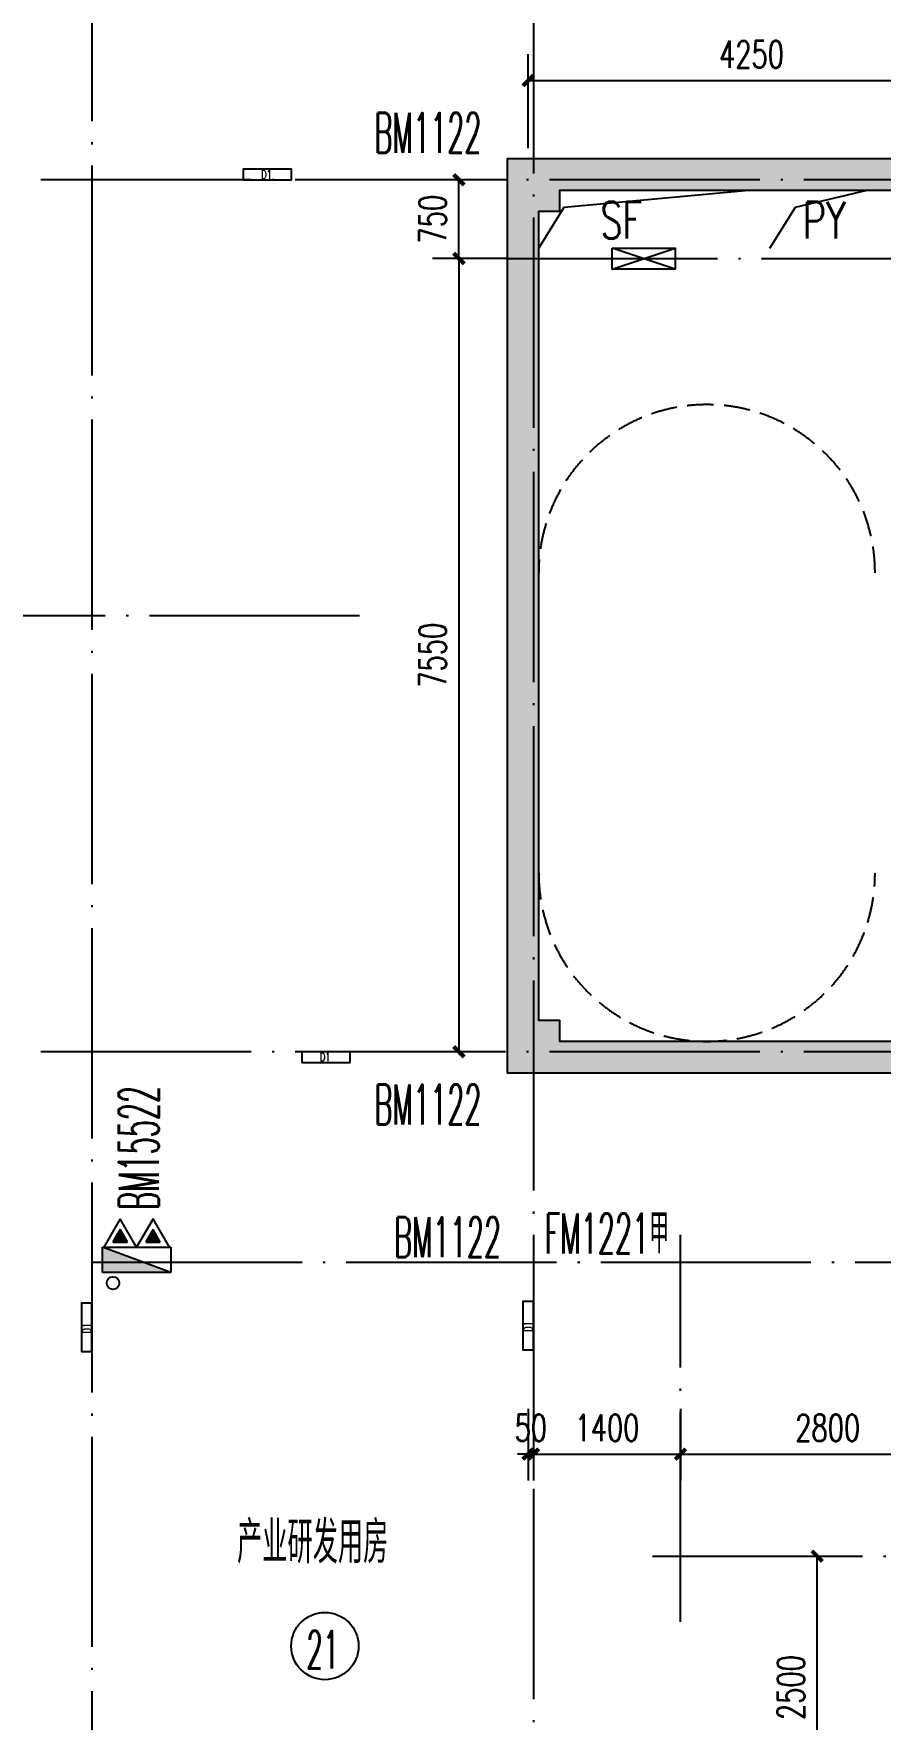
# Model space of a CAD drawing. Extents: x 1980812 to 2578970, y -669191 to 284498.
# Drawn here: x 2002612 to 2010667, y -249983 to -233941 of the extents above; entities that cross this region are included whole.
import ezdxf
from ezdxf.enums import TextEntityAlignment as Align

# ---------------------------------------------------------------- set-up
doc = ezdxf.new("R2010")
doc.units = 0
doc.header["$LTSCALE"] = 1000
doc.header["$MEASUREMENT"] = 0
doc.linetypes.add('DASH', pattern=[0.35, 0.25, -0.1])
doc.linetypes.add('DOTE', pattern=[2.42, 2, -0.2, 0.02, -0.2])
for name, color, linetype in [('0-文字（防火门)', 22, 'Continuous'), ('COLU', 6, 'Continuous'), ('COLU_HATCH', 251, 'Continuous'), ('dote', 1, 'DOTE'), ('DQ-L', 2, 'Continuous'), ('DQ2', 2, 'Continuous'), ('EQUIP_地漏', 255, 'Continuous'), ('EQUIP_消火栓', 255, 'Continuous'), ('STAIR', 2, 'Continuous'), ('VALVE_喷淋', 255, 'Continuous'), ('VPIPE-消防', 20, 'Continuous'), ('房号', 231, 'Continuous'), ('房间名称', 7, 'Continuous'), ('空线', 3, 'Continuous'), ('详细尺寸', 11, 'Continuous'), ('详细标注', 231, 'Continuous'), ('门窗编号', 56, 'Continuous'), ('门窗编号（回迁图纸）', 56, 'Continuous')]:
    doc.layers.add(name, color=color, linetype=linetype)
doc.styles.add('_TCH_DIM_T3', font='SIMPLEX', dxfattribs={"width": 0.705882, "bigfont": 'GBCBIG'})
doc.styles.add('D8', font='txtw.shx', dxfattribs={"width": 0.7, "bigfont": 'hztxtw.shx'})
doc.styles.add('HZF', font='ROMANS2', dxfattribs={"width": 0.7, "bigfont": 'HZDF2'})
doc.styles.add('HZTXTW', font='txtw.shx', dxfattribs={"width": 0.6, "bigfont": 'hztxtw.shx'})
doc.dimstyles.new('_TCH_ARCH&&100', dxfattribs={"dimtxt": 255, "dimasz": 100, "dimexe": 250, "dimexo": 300, "dimgap": 122.5, "dimtad": 1, "dimdec": 0, "dimzin": 0, "dimdsep": 46, "dimtxsty": '_TCH_DIM_T3', "dimblk": 'ARCHTICK', "dimcen": 0.09, "dimclrt": 7, "dimazin": 2, "dimtfac": 1, "dimtdec": 0, "dimtix": 1, "dimtmove": 2, "dimatfit": 3, "dimfxl": 1, "dimtolj": 1, "dimtzin": 0, "dimarcsym": 0})

# ---------------------------------------------------------------- blocks, each defined once
blk = doc.blocks.new('_ArchTick')
at = {"color": 0, "linetype": 'ByBlock', "const_width": 0.4}
blk.add_lwpolyline([(-0.5, -0.5), (0.5, 0.5)], dxfattribs=at)
blk = doc.blocks.new('*D1419')
at = {"layer": 'Defpoints', "color": 0, "transparency": 16777216}
for p in [(-12475, 6844), (-16725, 5900), (-12475, 5900)]:
    blk.add_point(p, dxfattribs=at)
at = {"layer": '详细标注', "color": 0, "lineweight": -2, "transparency": 16777216}
for p, q in [((-16725, 6200), (-16725, 7094)), ((-12475, 6200), (-12475, 7094)), ((-16725, 6844), (-12475, 6844))]:
    blk.add_line(p, q, dxfattribs=at)
at = {"layer": '详细标注', "color": 0, "lineweight": -2, "transparency": 16777216, "xscale": 100, "yscale": 100, "zscale": 100, "rotation": 180}
blk.add_blockref('_ArchTick', (-16725, 6844), dxfattribs=at)
at = {"layer": '详细标注', "color": 0, "lineweight": -2, "transparency": 16777216, "xscale": 100, "yscale": 100, "zscale": 100}
blk.add_blockref('_ArchTick', (-12475, 6844), dxfattribs=at)
at = {"layer": '详细标注', "color": 7, "transparency": 16777216, "insert": (-14600, 7094), "char_height": 255, "attachment_point": 5, "style": '_TCH_DIM_T3'}
blk.add_mtext('\\A1;4250', dxfattribs=at)
blk = doc.blocks.new('*D1437')
at = {"layer": 'Defpoints', "color": 0, "transparency": 16777216}
for p in [(-17384, 5900), (-16625, 5900), (-16625, 5150)]:
    blk.add_point(p, dxfattribs=at)
at = {"layer": '详细标注', "color": 0, "lineweight": -2, "transparency": 16777216}
for p, q in [((-16925, 5900), (-17634, 5900)), ((-17384, 5150), (-17384, 5900)), ((-16925, 5150), (-17634, 5150))]:
    blk.add_line(p, q, dxfattribs=at)
at = {"layer": '详细标注', "color": 0, "lineweight": -2, "transparency": 16777216, "xscale": 100, "yscale": 100, "zscale": 100}
for p, rotation in [((-17384, 5900), 90), ((-17384, 5150), 270)]:
    blk.add_blockref('_ArchTick', p, dxfattribs=dict(at, rotation=rotation))
at = {"layer": '详细标注', "color": 7, "transparency": 16777216, "insert": (-17634, 5525), "char_height": 255, "attachment_point": 5, "rotation": 90, "style": '_TCH_DIM_T3'}
blk.add_mtext('\\A1;750', dxfattribs=at)
blk = doc.blocks.new('*D1438')
at = {"layer": 'Defpoints', "color": 0, "transparency": 16777216}
for p in [(-16725, 5150), (-17384, -2400), (-16725, -2400)]:
    blk.add_point(p, dxfattribs=at)
at = {"layer": '详细标注', "color": 0, "lineweight": -2, "transparency": 16777216}
for p, q in [((-17025, 5150), (-17634, 5150)), ((-17384, 5150), (-17384, -2400)), ((-17025, -2400), (-17634, -2400))]:
    blk.add_line(p, q, dxfattribs=at)
at = {"layer": '详细标注', "color": 0, "lineweight": -2, "transparency": 16777216, "xscale": 100, "yscale": 100, "zscale": 100}
for p, rotation in [((-17384, 5150), 90), ((-17384, -2400), 270)]:
    blk.add_blockref('_ArchTick', p, dxfattribs=dict(at, rotation=rotation))
at = {"layer": '详细标注', "color": 7, "transparency": 16777216, "insert": (-17634, 1375), "char_height": 255, "attachment_point": 5, "rotation": 90, "style": '_TCH_DIM_T3'}
blk.add_mtext('\\A1;7550', dxfattribs=at)
blk = doc.blocks.new('*D1439')
at = {"layer": 'Defpoints', "color": 0, "transparency": 16777216}
for p in [(-17384, 5900), (-16625, 5900), (-16625, 5150)]:
    blk.add_point(p, dxfattribs=at)
at = {"layer": '详细标注', "color": 0, "lineweight": -2, "transparency": 16777216}
for p, q in [((-16925, 5900), (-17634, 5900)), ((-17384, 5150), (-17384, 5900)), ((-16925, 5150), (-17634, 5150))]:
    blk.add_line(p, q, dxfattribs=at)
at = {"layer": '详细标注', "color": 0, "lineweight": -2, "transparency": 16777216, "xscale": 100, "yscale": 100, "zscale": 100}
for p, rotation in [((-17384, 5900), 90), ((-17384, 5150), 270)]:
    blk.add_blockref('_ArchTick', p, dxfattribs=dict(at, rotation=rotation))
at = {"layer": '详细标注', "color": 7, "transparency": 16777216, "insert": (-17634, 5525), "char_height": 255, "attachment_point": 5, "rotation": 90, "style": '_TCH_DIM_T3'}
blk.add_mtext('\\A1;750', dxfattribs=at)
blk = doc.blocks.new('*D85')
at = {"layer": 'Defpoints', "color": 0, "transparency": 16777216}
for p in [(2007317, -236081), (2006658, -243631), (2007317, -243631)]:
    blk.add_point(p, dxfattribs=at)
at = {"layer": '详细标注', "color": 0, "lineweight": -2, "transparency": 16777216}
for p, q in [((2007017, -236081), (2006408, -236081)), ((2006658, -236081), (2006658, -243631)), ((2007017, -243631), (2006408, -243631))]:
    blk.add_line(p, q, dxfattribs=at)
at = {"layer": '详细标注', "color": 0, "lineweight": -2, "transparency": 16777216, "xscale": 100, "yscale": 100, "zscale": 100}
for p, rotation in [((2006658, -236081), 90), ((2006658, -243631), 270)]:
    blk.add_blockref('_ArchTick', p, dxfattribs=dict(at, rotation=rotation))
at = {"layer": '详细标注', "color": 7, "transparency": 16777216, "insert": (2006408, -239856), "char_height": 255, "attachment_point": 5, "rotation": 90, "style": '_TCH_DIM_T3'}
blk.add_mtext('\\A1;7550', dxfattribs=at)
blk = doc.blocks.new('A$C18E54BEC')
at = {"layer": '房号'}
blk.add_circle((8716, -21655), 320, dxfattribs=at)
at = {"layer": '房号', "style": 'HZTXTW', "width": 0.506757}
blk.add_text('21', height=358.4, dxfattribs=at).set_placement((8541, -21869))
blk = doc.blocks.new('A$C1FE24B19')
at = {"layer": '房间名称', "style": 'HZTXTW', "width": 0.6}
blk.add_text('产业研发用房', height=400, rotation=0.0006, dxfattribs=at).set_placement((8600, -20667), align=Align.MIDDLE_CENTER)
blk = doc.blocks.new('*D1638')
at = {"layer": 'Defpoints', "color": 0, "transparency": 16777216}
for p in [(12858, -20800), (13400, -20800), (12858, -23300)]:
    blk.add_point(p, dxfattribs=at)
at = {"layer": '房号', "color": 0, "lineweight": -2, "transparency": 16777216}
for p, q in [((13158, -20800), (13650, -20800)), ((13400, -23300), (13400, -20800)), ((13158, -23300), (13650, -23300))]:
    blk.add_line(p, q, dxfattribs=at)
at = {"layer": '房号', "color": 0, "lineweight": -2, "transparency": 16777216, "xscale": 100, "yscale": 100, "zscale": 100}
for p, rotation in [((13400, -20800), 90), ((13400, -23300), 270)]:
    blk.add_blockref('_ArchTick', p, dxfattribs=dict(at, rotation=rotation))
at = {"layer": '房号', "color": 7, "transparency": 16777216, "insert": (13150, -22050), "char_height": 255, "attachment_point": 5, "rotation": 90, "style": '_TCH_DIM_T3'}
blk.add_mtext('\\A1;2500', dxfattribs=at)
blk = doc.blocks.new('*D1639')
at = {"layer": 'Defpoints', "color": 0, "transparency": 16777216}
for p in [(10700, -19096), (12100, -19096), (12100, -19828)]:
    blk.add_point(p, dxfattribs=at)
at = {"layer": '房号', "color": 0, "lineweight": -2, "transparency": 16777216}
for p, q in [((10700, -19396), (10700, -20078)), ((12100, -19396), (12100, -20078)), ((10700, -19828), (12100, -19828))]:
    blk.add_line(p, q, dxfattribs=at)
at = {"layer": '房号', "color": 0, "lineweight": -2, "transparency": 16777216, "xscale": 100, "yscale": 100, "zscale": 100, "rotation": 180}
blk.add_blockref('_ArchTick', (10700, -19828), dxfattribs=at)
at = {"layer": '房号', "color": 0, "lineweight": -2, "transparency": 16777216, "xscale": 100, "yscale": 100, "zscale": 100}
blk.add_blockref('_ArchTick', (12100, -19828), dxfattribs=at)
at = {"layer": '房号', "color": 7, "transparency": 16777216, "insert": (11400, -19578), "char_height": 255, "attachment_point": 5, "style": '_TCH_DIM_T3'}
blk.add_mtext('\\A1;1400', dxfattribs=at)
blk = doc.blocks.new('*D1642')
at = {"layer": 'Defpoints', "color": 0, "transparency": 16777216}
for p in [(12100, -19281), (14900, -19281), (14900, -19828)]:
    blk.add_point(p, dxfattribs=at)
at = {"layer": '房号', "color": 0, "lineweight": -2, "transparency": 16777216}
for p, q in [((12100, -19581), (12100, -20078)), ((14900, -19581), (14900, -20078)), ((12100, -19828), (14900, -19828))]:
    blk.add_line(p, q, dxfattribs=at)
at = {"layer": '房号', "color": 0, "lineweight": -2, "transparency": 16777216, "xscale": 100, "yscale": 100, "zscale": 100, "rotation": 180}
blk.add_blockref('_ArchTick', (12100, -19828), dxfattribs=at)
at = {"layer": '房号', "color": 0, "lineweight": -2, "transparency": 16777216, "xscale": 100, "yscale": 100, "zscale": 100}
blk.add_blockref('_ArchTick', (14900, -19828), dxfattribs=at)
at = {"layer": '房号', "color": 7, "transparency": 16777216, "insert": (13500, -19578), "char_height": 255, "attachment_point": 5, "style": '_TCH_DIM_T3'}
blk.add_mtext('\\A1;2800', dxfattribs=at)
blk = doc.blocks.new('*D1643')
at = {"layer": 'Defpoints', "color": 0, "transparency": 16777216}
for p in [(10650, -19096), (10700, -19096), (10650, -19828)]:
    blk.add_point(p, dxfattribs=at)
at = {"layer": '房号', "color": 0, "lineweight": -2, "transparency": 16777216}
for p, q in [((10650, -19396), (10650, -20078)), ((10700, -19396), (10700, -20078)), ((10650, -19828), (10550, -19828)), ((10700, -19828), (10650, -19828)), ((10700, -19828), (10800, -19828))]:
    blk.add_line(p, q, dxfattribs=at)
at = {"layer": '房号', "color": 0, "lineweight": -2, "transparency": 16777216, "xscale": 100, "yscale": 100, "zscale": 100}
for p, rotation in [((10650, -19828), 1.334306299967575e-10), ((10700, -19828), 180.0000000001334)]:
    blk.add_blockref('_ArchTick', p, dxfattribs=dict(at, rotation=rotation))
at = {"layer": '房号', "color": 7, "transparency": 16777216, "insert": (10675, -19578), "char_height": 255, "attachment_point": 5, "style": '_TCH_DIM_T3'}
blk.add_mtext('\\A1;50', dxfattribs=at)
blk = doc.blocks.new('18~23层墙柱')
at = {"layer": 'COLU_HATCH'}
h = blk.add_hatch(color=256, dxfattribs=at)
h.dxf.hatch_style = 1
h.paths.add_polyline_path([(15350, 7100), (15350, 7400), (10950, 7400), (10950, 7600), (10750, 7600), (10750, 15300), (10950, 15300), (10950, 15500), (15400, 15500), (15400, 15800), (10450, 15800), (10450, 7100)])
at = {"layer": 'COLU'}
blk.add_lwpolyline([(15350, 7100), (15350, 7400), (10950, 7400), (10950, 7600), (10750, 7600), (10750, 15300), (10950, 15300), (10950, 15500), (15400, 15500), (15400, 15800), (10450, 15800), (10450, 7100)], close=True, dxfattribs=at)
blk = doc.blocks.new('灭火器')
at = {"layer": 'VALVE_喷淋'}
for points in [[(-87, 50), (-156, 170), (-225, 50)], [(225, 50), (156, 170), (87, 50)]]:
    blk.add_hatch(color=8, dxfattribs=at).paths.add_polyline_path(points)
at = {"layer": 'EQUIP_消火栓'}
for p, q in [((-156, 270), (-312, 0)), ((-156, 170), (-225, 50)), ((0, 0), (-156, 270)), ((-87, 50), (-156, 170)), ((156, 270), (0, 0)), ((156, 170), (87, 50)), ((312, 0), (156, 270)), ((225, 50), (156, 170)), ((-225, 50), (-87, 50)), ((0, 0), (312, 0)), ((87, 50), (225, 50)), ((-312, 0), (0, 0))]:
    blk.add_line(p, q, dxfattribs=at)
blk = doc.blocks.new('$TwtSys$00000434')
for p, q in [((-0.5, 0.5), (-0.5, -0.5)), ((-0.5, -0.5), (0.5, 0.5)), ((0.5, 0.5), (-0.5, 0.5)), ((0.5, -0.5), (0.5, 0.5)), ((-0.5, -0.5), (0.5, -0.5))]:
    blk.add_line(p, q)
blk.add_solid([(0.5, -0.5), (0.5, 0.5), (-0.5, -0.5)])
blk = doc.blocks.new('A$C2E4B453C')
at = {"layer": 'VPIPE-消防', "linetype": 'Continuous'}
blk.add_circle((6700, -18200), 60, dxfattribs=at)
at = {"layer": 'EQUIP_消火栓'}
blk.add_blockref('灭火器', (6925, -17860), dxfattribs=at)
at = {"layer": 'EQUIP_消火栓', "xscale": -650.0000000000002, "yscale": 240, "zscale": 650.0000000000002, "rotation": 1.571400130018219e-06}
blk.add_blockref('$TwtSys$00000434', (6925, -17980), dxfattribs=at)
blk = doc.blocks.new('DQ-EL-D1')
at = {"layer": 'DQ2'}
blk.add_lwpolyline([(-230, -50), (230, -50), (230, 50), (-230, 50)], close=True, dxfattribs=at)
at = {"layer": 'DQ2', "style": 'D8', "width": 0.7}
blk.add_text('D1', height=80, dxfattribs=at).set_placement((-8, 0), align=Align.MIDDLE)
blk = doc.blocks.new('A$C59A97BA9')
at = {"layer": 'DQ-L'}
for p in [(8168, -7650), (8726, -16050)]:
    blk.add_blockref('DQ-EL-D1', p, dxfattribs=at)
at = {"layer": 'DQ-L', "rotation": 90}
for p in [(6450, -18621), (10650, -18605)]:
    blk.add_blockref('DQ-EL-D1', p, dxfattribs=at)
blk = doc.blocks.new('sshsgrs')
at = {"layer": '门窗编号（回迁图纸）', "style": 'HZTXTW', "width": 0.5}
blk.add_text('BM15522', height=380, dxfattribs=at).set_placement((2000831, 252506))
blk = doc.blocks.new('sthnsth')
at = {"layer": '门窗编号（回迁图纸）', "style": 'HZTXTW', "width": 0.5}
blk.add_text('BM1122', height=380, dxfattribs=at).set_placement((2008429, 252506))
blk = doc.blocks.new('strhsthst')
at = {"layer": '门窗编号'}
for p in [(-2574, -487580), (-2574, -496828), (-2387, -498091)]:
    blk.add_blockref('sthnsth', p, dxfattribs=at)
at = {"layer": '门窗编号', "rotation": 90}
blk.add_blockref('sshsgrs', (2256308, -2245967), dxfattribs=at)
blk = doc.blocks.new('核心筒高区卫生间')
at = {"layer": 'dote'}
blk.add_line((-16925, 5150), (-11502.5, 5150), dxfattribs=at)
at = {"layer": 'STAIR', "linetype": 'DASH'}
for centre, start, end in [((-15025, 2160), 0, 180), ((-15025, -700), 180, 360)]:
    blk.add_arc(centre, 1600, start, end, dxfattribs=at)
at = {"layer": '空线'}
for p, q in [((-15925, 5050), (-15325, 5250)), ((-15325, 5050), (-15925, 5250))]:
    blk.add_line(p, q, dxfattribs=at)
for points in [[(-16625, 5250), (-16383, 5638), (-14625, 5800)], [(-14425, 5250), (-14183, 5638), (-13500, 5800)]]:
    blk.add_lwpolyline(points, dxfattribs=at)
blk.add_lwpolyline([(-15925, 5250), (-15325, 5250), (-15325, 5050), (-15925, 5050)], close=True, dxfattribs=at)
at = {"layer": '房间名称', "style": 'HZF', "width": 0.7}
for s, p in [('SF', (-15838.1, 5515.6)), ('PY', (-13907.1, 5515.6))]:
    blk.add_text(s, height=350, dxfattribs=at).set_placement(p, align=Align.MIDDLE_CENTER)
at = {"layer": '详细标注'}
for p1, p2, distance, picture, middle in [((-16725, 5900), (-12475, 5900), 943.6, '*D1419', (-14600, 7093.6)), ((-16625, 5150), (-16625, 5900), 758.8, '*D1437', (-17633.8, 5525)), ((-16625, 5150), (-16625, 5900), 758.8, '*D1439', (-17633.8, 5525)), ((-16725, 5150), (-16725, -2400), -658.8, '*D1438', (-17633.8, 1375))]:
    dim = blk.add_aligned_dim(p1=p1, p2=p2, distance=distance, dimstyle='_TCH_ARCH&&100', dxfattribs=at)
    dim.commit()
    dim.dimension.update_dxf_attribs({"geometry": picture, "text_midpoint": middle})
blk = doc.blocks.new('A$C6EFC6619')
at = {"layer": 'dote'}
for p, q in [((12100, -21424.9), (12100, -17740.4)), ((6500, -18000), (53206.2, -18000)), ((11831.7, -20800), (15168.7, -20800))]:
    blk.add_line(p, q, dxfattribs=at)
at = {"layer": '0-文字（防火门)', "style": 'HZTXTW', "width": 0.5}
blk.add_text('FM1221甲', height=380, dxfattribs=at).set_placement((10808.4, -17918.9))
at = {"layer": '房号'}
for p1, p2, distance, picture, middle in [((10700, -19096.4), (10650, -19096.4), 732, '*D1643', (10675, -19578.4)), ((10700, -19096.4), (12100, -19096.4), -732, '*D1639', (11400, -19578.4)), ((12100, -19280.9), (14900, -19280.9), -547.5, '*D1642', (13500, -19578.4)), ((12857.9, -23300), (12857.9, -20800), -542.5, '*D1638', (13150.4, -22050))]:
    dim = blk.add_aligned_dim(p1=p1, p2=p2, distance=distance, dimstyle='_TCH_ARCH&&100', override={"dimfxl": 150}, dxfattribs=at)
    dim.commit()
    dim.dimension.update_dxf_attribs({"geometry": picture, "text_midpoint": middle})

msp = doc.modelspace()

# ---------------------------------------------------------------- linework, layer by layer
at = {"layer": 'dote'}
for p, q in [((2003166.5, -218254), (2003166.5, -260354.9)), ((2007366.5, -218751), (2007366.5, -259426.7)), ((2053079.9, -235331.1), (1988213, -235331.1)), ((2005712.7, -239481.1), (1989668.7, -239481.1)), ((2053079.9, -243631.1), (1988213, -243631.1))]:
    msp.add_line(p, q, dxfattribs=at)

# ---------------------------------------------------------------- block references
at = {"layer": 'COLU'}
for name, p in [('18~23层墙柱', (1996666.5, -250931.1)), ('核心筒高区卫生间', (2024041.5, -241231.1))]:
    msp.add_blockref(name, p, dxfattribs=at)
at = {"layer": 'DQ-L'}
msp.add_blockref('A$C59A97BA9', (1996666.5, -227631.1), dxfattribs=at)
at = {"layer": 'EQUIP_地漏'}
msp.add_blockref('A$C2E4B453C', (1996666.5, -227631.1), dxfattribs=at)
at = {"layer": '房号'}
msp.add_blockref('A$C18E54BEC', (1996666.5, -227631.1), dxfattribs=at)
at = {"layer": '房间名称'}
msp.add_blockref('A$C1FE24B19', (1996666.5, -227631.1), dxfattribs=at)
at = {"layer": '详细尺寸'}
msp.add_blockref('A$C6EFC6619', (1996666.5, -227631.1), dxfattribs=at)
at = {"layer": '门窗编号（回迁图纸）'}
msp.add_blockref('strhsthst', (0, 0), dxfattribs=at)

# ---------------------------------------------------------------- dimensions: what is measured, and where the dimension line sits
at = {"layer": '详细标注'}
dim = msp.add_aligned_dim(p1=(2007316.5, -236081.1), p2=(2007316.5, -243631.1), distance=-658.8, dimstyle='_TCH_ARCH&&100', dxfattribs=at)
dim.commit()
dim.dimension.update_dxf_attribs({"geometry": '*D85', "text_midpoint": (2006407.7, -239856.1)})

doc.saveas('drawing.dxf')
